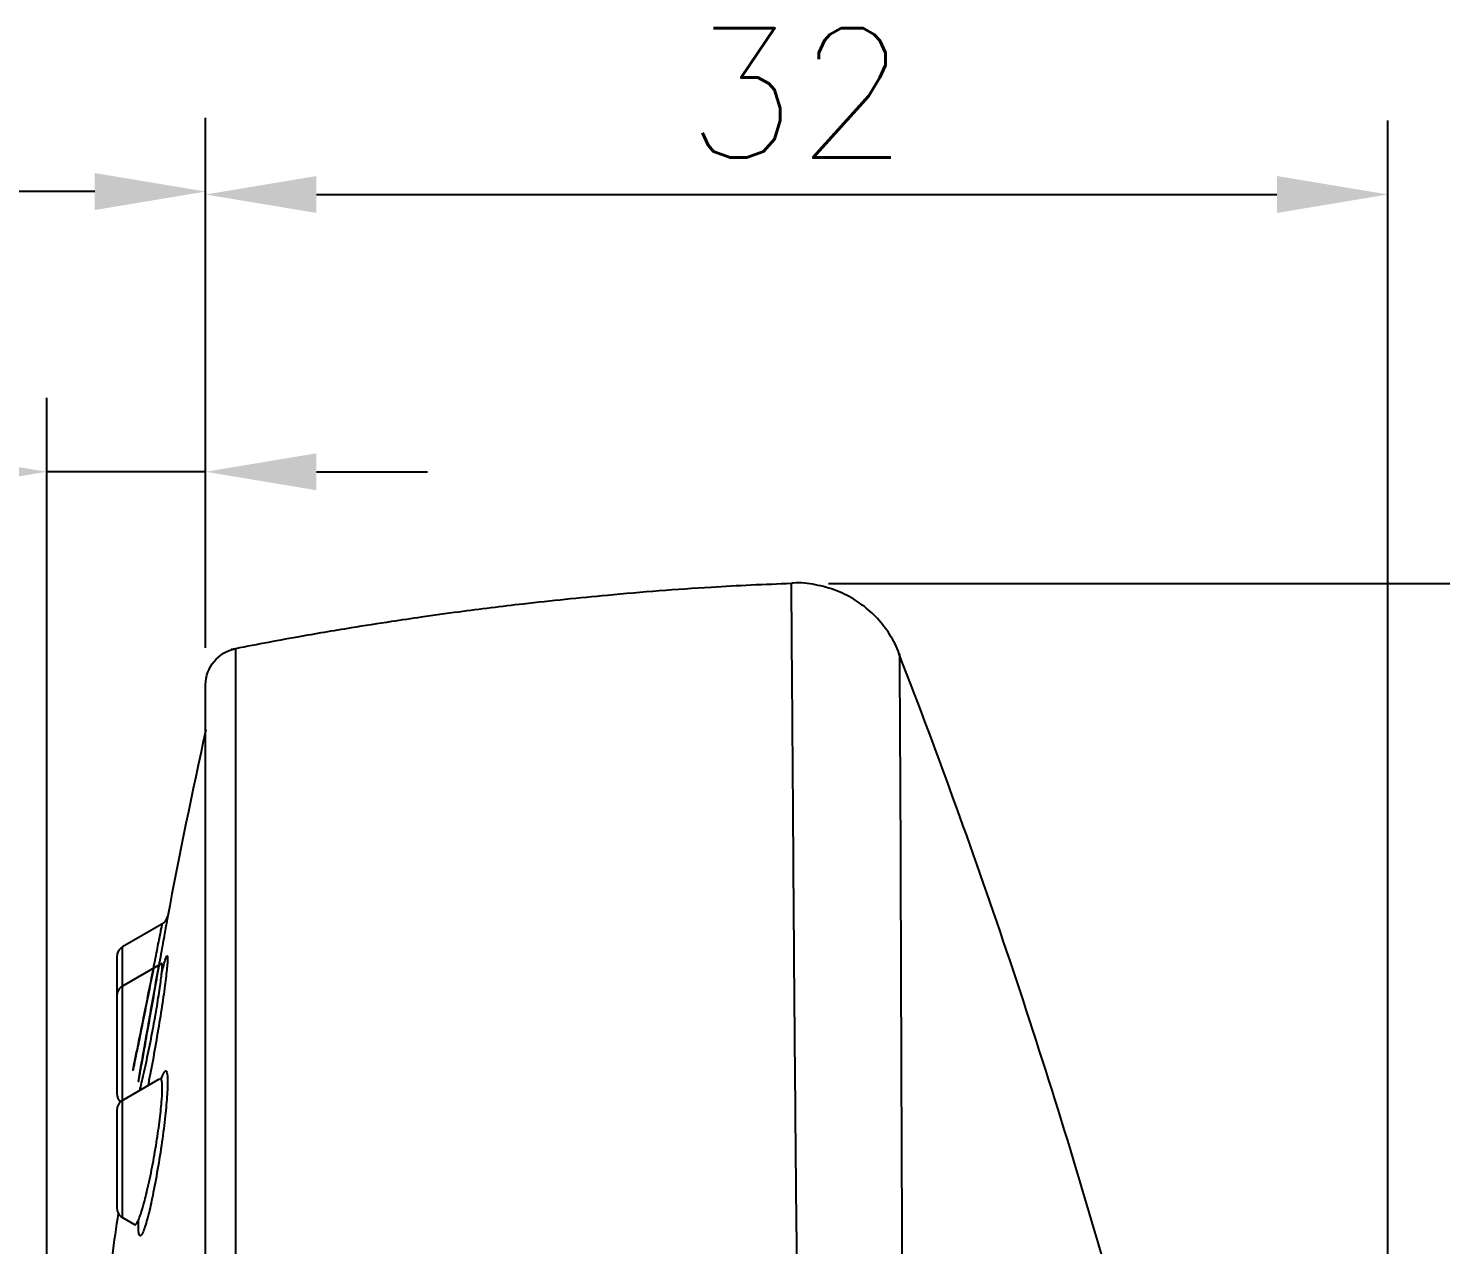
# Model space of a CAD drawing. Extents: x 1446 to 1743, y 841 to 1261.
# Drawn here: x 1646.74 to 1684.97, y 1134.16 to 1167.09 of the extents above; entities that cross this region are included whole.
import ezdxf

# ---------------------------------------------------------------- set-up
doc = ezdxf.new("R2010")
doc.units = 0
doc.header["$LTSCALE"] = 10
doc.header["$MEASUREMENT"] = 0
doc.layers.add('41', color=7, linetype='CONTINUOUS')
doc.layers.add('D', color=2, linetype='CONTINUOUS')
doc.styles.add('GHS', font='ROMANS.shx', dxfattribs={"bigfont": 'GHS.shx'})

msp = doc.modelspace()

# ---------------------------------------------------------------- linework, layer by layer
at = {"layer": '41', "color": 7, "linetype": 'Continuous'}
for p, q in [((1650.356, 1142.835), (1649.293, 1142.221)), ((1649.143, 1141.961), (1649.143, 1140.904)), ((1650.337, 1141.767), (1649.293, 1141.164)), ((1649.143, 1140.905), (1649.143, 1138.251)), ((1650.288, 1138.642), (1649.293, 1138.067)), ((1649.143, 1137.808), (1649.143, 1135.154)), ((1649.293, 1134.894), (1649.616, 1134.708))]:
    msp.add_line(p, q, dxfattribs=at)
at = {"layer": '41', "color": 3, "linetype": 'Continuous'}
for p, q in [((1649.293, 1141.164), (1649.293, 1142.221)), ((1649.293, 1138.067), (1649.293, 1141.164)), ((1649.293, 1134.894), (1649.293, 1138.067))]:
    msp.add_line(p, q, dxfattribs=at)
at = {"layer": '41', "color": 7, "linetype": 'Continuous', "extrusion": (2.81937e-20, 0.000153479, -1)}
msp.add_arc((-1652.543, 1149.315, 0.17), 1, 359.9995, 78.8222, dxfattribs=at)
at = {"layer": '41', "color": 7, "linetype": 'Continuous'}
for centre, radius, start, end in [((1826.151, 1109.634), 178.787, 167.57704, 169.23718), ((1649.443, 1141.961), 0.3, 120, 180), ((1649.443, 1140.905), 0.3, 120, 180), ((1649.443, 1138.251), 0.3, 180, 227.6353), ((1649.443, 1137.808), 0.3, 120, 180), ((1826.151, 1109.634), 178.787, 171.83738, 172.21452), ((1649.443, 1135.154), 0.3, 180, 240)]:
    msp.add_arc(centre, radius, start, end, dxfattribs=at)
at = {"layer": '41', "color": 7, "linetype": 'Continuous', "extrusion": (-0.000167524, -0.000943039, 1)}
msp.add_arc((1650.219, 1143.101, -1.323), 0.3, 297.4834, 349.9007, dxfattribs=at)
at = {"layer": '41', "color": 7, "linetype": 'Continuous'}
for points, knots in [([(1670.323, 1150.118), (1670.296, 1150.201), (1670.198, 1150.458), (1669.956, 1150.851), (1669.589, 1151.27), (1669.144, 1151.616), (1668.626, 1151.884), (1668.05, 1152.038), (1667.628, 1152.097), (1667.412, 1152.067), (1667.395, 1152.065)], [0, 0, 0, 0, 0.069178, 0.219295, 0.365043, 0.511553, 0.666741, 0.825985, 0.987016, 1, 1, 1, 1]), ([(1667.397, 1152.057), (1666.672, 1152.033), (1665.009, 1151.958), (1662.589, 1151.765), (1660.314, 1151.532), (1658.635, 1151.324), (1657.447, 1151.16), (1656.475, 1151.016), (1655.36, 1150.841), (1653.913, 1150.594), (1652.835, 1150.392), (1652.238, 1150.274)], [0, 0, 0, 0, 0.14249, 0.326775, 0.476489, 0.591632, 0.658853, 0.711882, 0.784505, 0.880544, 1, 1, 1, 1]), ([(1682.666, 1097.633), (1682.394, 1100.555), (1681.707, 1106.489), (1680.25, 1115.394), (1678.366, 1124.329), (1676.07, 1133.168), (1673.407, 1141.779), (1671.38, 1147.39), (1670.324, 1150.118)], [0, 0, 0, 0, 0.162638, 0.33144, 0.500243, 0.669046, 0.837848, 1, 1, 1, 1]), ([(1651.543, 1078.671), (1651.543, 1083.795), (1651.543, 1090.84), (1651.543, 1102.632), (1651.543, 1106.68), (1651.543, 1114.888), (1651.543, 1118.879), (1651.543, 1130.51), (1651.543, 1137.265), (1651.543, 1144.348), (1651.543, 1146.195), (1651.543, 1148.671), (1651.543, 1149.317), (1651.543, 1149.315)], [0, 0, 0, 0, 0.250007, 0.250007, 0.375011, 0.375011, 0.500014, 0.500014, 0.750022, 0.750022, 0.875025, 0.875025, 1, 1, 1, 1]), ([(1650.513, 1143.045), (1650.513, 1143.045), (1650.513, 1143.043), (1650.512, 1143.037), (1650.508, 1143.016), (1650.497, 1142.954), (1650.48, 1142.855), (1650.462, 1142.756), (1650.437, 1142.618), (1650.408, 1142.452), (1650.378, 1142.285), (1650.343, 1142.084), (1650.304, 1141.868), (1650.265, 1141.647), (1650.222, 1141.404), (1650.178, 1141.157), (1650.134, 1140.907), (1650.088, 1140.646), (1650.044, 1140.396), (1649.999, 1140.145), (1649.956, 1139.899), (1649.917, 1139.677), (1649.885, 1139.502), (1649.857, 1139.338), (1649.832, 1139.197)], [0, 0, 0, 0, 0.035571, 0.035571, 0.035571, 0.172935, 0.172935, 0.172935, 0.310699, 0.310699, 0.310699, 0.450524, 0.450524, 0.450524, 0.59322, 0.59322, 0.59322, 0.738396, 0.738396, 0.738396, 0.884551, 0.884551, 0.884551, 1, 1, 1, 1]), ([(1650.35, 1141.482), (1650.358, 1141.519), (1650.366, 1141.554), (1650.374, 1141.588), (1650.41, 1141.74), (1650.442, 1141.853), (1650.465, 1141.918), (1650.476, 1141.951), (1650.486, 1141.971), (1650.494, 1141.979)], [0, 0, 0, 0, 0.125949, 0.125949, 0.125949, 0.704812, 0.704812, 0.704812, 1, 1, 1, 1]), ([(1649.832, 1139.197), (1649.825, 1139.161), (1649.819, 1139.126), (1649.813, 1139.093), (1649.785, 1138.932), (1649.762, 1138.801), (1649.746, 1138.714), (1649.731, 1138.628), (1649.723, 1138.58), (1649.722, 1138.576), (1649.721, 1138.572), (1649.728, 1138.609), (1649.741, 1138.685), (1649.754, 1138.76), (1649.775, 1138.876), (1649.801, 1139.022), (1649.827, 1139.17), (1649.859, 1139.353), (1649.895, 1139.555), (1649.931, 1139.762), (1649.973, 1139.994), (1650.015, 1140.234), (1650.058, 1140.478), (1650.104, 1140.737), (1650.149, 1140.988), (1650.194, 1141.243), (1650.239, 1141.497), (1650.28, 1141.73), (1650.281, 1141.734), (1650.281, 1141.738), (1650.282, 1141.742)], [0, 0, 0, 0, 0.024989, 0.024989, 0.024989, 0.147874, 0.147874, 0.147874, 0.268232, 0.268232, 0.268232, 0.386903, 0.386903, 0.386903, 0.505406, 0.505406, 0.505406, 0.625277, 0.625277, 0.625277, 0.747482, 0.747482, 0.747482, 0.872036, 0.872036, 0.872036, 0.997937, 0.997937, 0.997937, 1, 1, 1, 1]), ([(1650.34, 1138.643), (1650.364, 1138.712), (1650.386, 1138.766), (1650.405, 1138.804), (1650.416, 1138.826), (1650.427, 1138.842), (1650.437, 1138.852)], [0, 0, 0, 0, 0.630011, 0.630011, 0.630011, 1, 1, 1, 1]), ([(1649.751, 1134.423), (1649.741, 1134.443), (1649.733, 1134.479), (1649.728, 1134.528), (1649.721, 1134.6), (1649.72, 1134.704), (1649.724, 1134.832)], [0, 0, 0, 0, 0.408316, 0.408316, 0.408316, 1, 1, 1, 1])]:
    msp.add_open_spline(points, degree=3, knots=knots, dxfattribs=at)
at = {"layer": '41', "color": 3, "linetype": 'Continuous'}
for points, knots in [([(1667.944, 1097.229), (1667.865, 1103.599), (1667.795, 1110.33), (1667.685, 1120.115), (1667.649, 1123.266), (1667.586, 1129.345), (1667.558, 1132.247), (1667.507, 1137.525), (1667.485, 1139.966), (1667.453, 1144.216), (1667.442, 1146.025), (1667.42, 1149.01), (1667.41, 1150.151), (1667.399, 1151.675), (1667.397, 1152.071), (1667.397, 1152.07), (1667.397, 1152.07), (1667.397, 1152.07)], [0, 0, 0, 0, 0.25, 0.25, 0.374999, 0.374999, 0.499999, 0.499999, 0.624999, 0.624999, 0.749999, 0.749999, 0.874999, 0.874999, 0.999998, 0.999998, 1, 1, 1, 1]), ([(1652.35, 1150.296), (1652.35, 1150.296), (1652.35, 1150.296), (1652.35, 1150.294), (1652.351, 1149.623), (1652.353, 1147.073), (1652.353, 1145.172), (1652.353, 1137.895), (1652.35, 1130.956), (1652.349, 1119.029), (1652.348, 1114.937), (1652.352, 1106.519), (1652.355, 1102.373), (1652.368, 1094.317), (1652.377, 1090.501), (1652.403, 1083.563), (1652.421, 1080.474), (1652.443, 1077.902)], [0, 0, 0, 0, 0.00001, 0.00001, 0.125009, 0.125009, 0.250007, 0.250007, 0.500005, 0.500005, 0.625004, 0.625004, 0.750002, 0.750002, 0.875001, 0.875001, 1, 1, 1, 1]), ([(1670.32, 1150.152), (1670.32, 1150.152), (1670.32, 1150.152), (1670.32, 1150.153), (1670.321, 1149.775), (1670.328, 1148.318), (1670.336, 1147.226), (1670.348, 1144.375), (1670.352, 1142.646), (1670.367, 1138.585), (1670.376, 1136.254), (1670.397, 1131.209), (1670.406, 1128.434), (1670.427, 1122.624), (1670.441, 1119.609), (1670.476, 1110.235), (1670.49, 1103.778), (1670.513, 1097.634)], [0, 0, 0, 0, 0.000083, 0.000083, 0.125072, 0.125072, 0.250062, 0.250062, 0.375052, 0.375052, 0.500041, 0.500041, 0.625031, 0.625031, 0.750021, 0.750021, 1, 1, 1, 1]), ([(1649.686, 1139.42), (1649.711, 1139.544), (1649.74, 1139.686), (1649.771, 1139.839), (1649.81, 1140.033), (1649.854, 1140.249), (1649.898, 1140.47), (1649.943, 1140.691), (1649.989, 1140.922), (1650.033, 1141.144), (1650.077, 1141.364), (1650.12, 1141.582), (1650.159, 1141.78), (1650.198, 1141.974), (1650.233, 1142.154), (1650.263, 1142.305), (1650.293, 1142.454), (1650.317, 1142.579), (1650.335, 1142.669), (1650.352, 1142.758), (1650.364, 1142.815), (1650.367, 1142.834), (1650.368, 1142.839), (1650.369, 1142.842), (1650.369, 1142.842)], [0, 0, 0, 0, 0.114093, 0.114093, 0.114093, 0.259309, 0.259309, 0.259309, 0.404307, 0.404307, 0.404307, 0.547353, 0.547353, 0.547353, 0.687816, 0.687816, 0.687816, 0.826334, 0.826334, 0.826334, 0.964486, 0.964486, 0.964486, 1, 1, 1, 1]), ([(1649.762, 1138.339), (1649.794, 1138.465), (1649.829, 1138.611), (1649.865, 1138.77), (1649.908, 1138.962), (1649.954, 1139.178), (1649.999, 1139.398), (1650.044, 1139.616), (1650.088, 1139.846), (1650.129, 1140.067), (1650.169, 1140.285), (1650.207, 1140.501), (1650.24, 1140.698), (1650.272, 1140.892), (1650.299, 1141.073), (1650.32, 1141.225), (1650.341, 1141.376), (1650.356, 1141.503), (1650.363, 1141.595), (1650.37, 1141.688), (1650.371, 1141.747), (1650.363, 1141.768), (1650.361, 1141.776), (1650.357, 1141.778), (1650.353, 1141.776)], [0, 0, 0, 0, 0.116925, 0.116925, 0.116925, 0.259868, 0.259868, 0.259868, 0.401237, 0.401237, 0.401237, 0.5401, 0.5401, 0.5401, 0.676784, 0.676784, 0.676784, 0.81266, 0.81266, 0.81266, 0.949564, 0.949564, 0.949564, 1, 1, 1, 1]), ([(1650.494, 1141.979), (1650.5, 1141.985), (1650.505, 1141.983), (1650.508, 1141.972), (1650.515, 1141.948), (1650.515, 1141.882), (1650.508, 1141.779), (1650.5, 1141.677), (1650.486, 1141.536), (1650.465, 1141.368), (1650.444, 1141.199), (1650.417, 1140.998), (1650.385, 1140.782), (1650.352, 1140.563), (1650.314, 1140.321), (1650.274, 1140.077), (1650.233, 1139.829), (1650.189, 1139.571), (1650.145, 1139.325), (1650.1, 1139.075), (1650.054, 1138.831), (1650.01, 1138.612), (1650, 1138.558), (1649.989, 1138.505), (1649.979, 1138.454)], [0, 0, 0, 0, 0.067314, 0.067314, 0.067314, 0.214096, 0.214096, 0.214096, 0.359785, 0.359785, 0.359785, 0.506396, 0.506396, 0.506396, 0.655517, 0.655517, 0.655517, 0.807704, 0.807704, 0.807704, 0.962218, 0.962218, 0.962218, 1, 1, 1, 1]), ([(1650.135, 1141.656), (1650.135, 1141.656), (1650.135, 1141.656), (1650.135, 1141.656), (1650.094, 1141.448), (1650.048, 1141.22), (1650.003, 1140.994), (1649.959, 1140.771), (1649.913, 1140.542), (1649.869, 1140.327), (1649.827, 1140.116), (1649.786, 1139.913), (1649.749, 1139.732), (1649.713, 1139.556), (1649.681, 1139.397), (1649.655, 1139.269), (1649.629, 1139.143), (1649.609, 1139.043), (1649.595, 1138.978), (1649.582, 1138.913), (1649.575, 1138.881), (1649.576, 1138.884), (1649.577, 1138.888), (1649.585, 1138.929), (1649.6, 1139.003), (1649.616, 1139.078), (1649.639, 1139.191), (1649.667, 1139.33), (1649.673, 1139.359), (1649.679, 1139.389), (1649.686, 1139.42)], [0, 0, 0, 0, 0.000044, 0.000044, 0.000044, 0.128012, 0.128012, 0.128012, 0.254098, 0.254098, 0.254098, 0.377142, 0.377142, 0.377142, 0.497135, 0.497135, 0.497135, 0.61516, 0.61516, 0.61516, 0.733009, 0.733009, 0.733009, 0.852555, 0.852555, 0.852555, 0.975017, 0.975017, 0.975017, 1, 1, 1, 1]), ([(1650.437, 1138.852), (1650.454, 1138.869), (1650.468, 1138.87), (1650.48, 1138.853), (1650.498, 1138.827), (1650.509, 1138.758), (1650.512, 1138.651), (1650.516, 1138.545), (1650.512, 1138.401), (1650.501, 1138.229), (1650.49, 1138.058), (1650.472, 1137.856), (1650.448, 1137.639), (1650.424, 1137.419), (1650.394, 1137.179), (1650.359, 1136.937), (1650.324, 1136.691), (1650.284, 1136.437), (1650.243, 1136.195), (1650.2, 1135.948), (1650.155, 1135.706), (1650.111, 1135.49), (1650.072, 1135.304), (1650.033, 1135.133), (1649.997, 1134.986)], [0, 0, 0, 0, 0.085603, 0.085603, 0.085603, 0.218658, 0.218658, 0.218658, 0.349577, 0.349577, 0.349577, 0.479971, 0.479971, 0.479971, 0.611611, 0.611611, 0.611611, 0.745725, 0.745725, 0.745725, 0.882527, 0.882527, 0.882527, 1, 1, 1, 1]), ([(1649.851, 1135.203), (1649.888, 1135.331), (1649.927, 1135.481), (1649.965, 1135.644), (1650.01, 1135.834), (1650.055, 1136.047), (1650.098, 1136.266), (1650.139, 1136.482), (1650.179, 1136.708), (1650.214, 1136.928), (1650.249, 1137.145), (1650.279, 1137.36), (1650.303, 1137.557), (1650.327, 1137.752), (1650.345, 1137.934), (1650.356, 1138.088), (1650.367, 1138.242), (1650.371, 1138.372), (1650.368, 1138.466), (1650.364, 1138.561), (1650.353, 1138.623), (1650.335, 1138.645), (1650.327, 1138.656), (1650.317, 1138.658), (1650.306, 1138.652)], [0, 0, 0, 0, 0.119492, 0.119492, 0.119492, 0.259212, 0.259212, 0.259212, 0.396581, 0.396581, 0.396581, 0.531611, 0.531611, 0.531611, 0.665432, 0.665432, 0.665432, 0.799807, 0.799807, 0.799807, 0.936372, 0.936372, 0.936372, 1, 1, 1, 1]), ([(1649.62, 1134.706), (1649.622, 1134.704), (1649.625, 1134.703), (1649.628, 1134.703), (1649.651, 1134.701), (1649.681, 1134.739), (1649.715, 1134.811), (1649.749, 1134.885), (1649.79, 1134.997), (1649.832, 1135.137), (1649.838, 1135.158), (1649.845, 1135.18), (1649.851, 1135.203)], [0, 0, 0, 0, 0.057116, 0.057116, 0.057116, 0.491358, 0.491358, 0.491358, 0.934043, 0.934043, 0.934043, 1, 1, 1, 1]), ([(1649.997, 1134.986), (1649.99, 1134.96), (1649.984, 1134.935), (1649.977, 1134.911), (1649.935, 1134.749), (1649.895, 1134.618), (1649.86, 1134.532), (1649.826, 1134.447), (1649.797, 1134.402), (1649.774, 1134.402), (1649.765, 1134.402), (1649.757, 1134.409), (1649.751, 1134.423)], [0, 0, 0, 0, 0.058762, 0.058762, 0.058762, 0.454575, 0.454575, 0.454575, 0.845153, 0.845153, 0.845153, 1, 1, 1, 1])]:
    msp.add_open_spline(points, degree=3, knots=knots, dxfattribs=at)
at = {"layer": 'D'}
for p, q in [((1651.543, 1150.315), (1651.543, 1164.671)), ((1651.543, 1150.315), (1651.543, 1164.592)), ((1683.534, 1081.008), (1683.534, 1164.592)), ((1648.543, 1162.671), (1628.043, 1162.671)), ((1654.543, 1162.592), (1680.534, 1162.592)), ((1651.543, 1150.315), (1651.543, 1161.856)), ((1647.243, 1110.634), (1647.243, 1157.085)), ((1651.543, 1155.085), (1647.243, 1155.085)), ((1654.543, 1155.085), (1657.543, 1155.085)), ((1668.397, 1152.057), (1698.009, 1152.057))]:
    msp.add_line(p, q, dxfattribs=at)
for points in [[(1648.543, 1163.171), (1648.543, 1162.171), (1651.543, 1162.671)], [(1654.543, 1163.092), (1654.543, 1162.092), (1651.543, 1162.592)], [(1680.534, 1163.092), (1680.534, 1162.092), (1683.534, 1162.592)], [(1644.243, 1155.585), (1644.243, 1154.585), (1647.243, 1155.085)], [(1654.543, 1155.585), (1654.543, 1154.585), (1651.543, 1155.085)]]:
    msp.add_solid(points, dxfattribs=at)

# ---------------------------------------------------------------- texts
at = {"layer": 'D', "insert": (1667.538, 1165.342), "char_height": 3.5, "attachment_point": 5, "style": 'GHS'}
msp.add_mtext('\\A1;32', dxfattribs=at)

doc.saveas('drawing.dxf')
